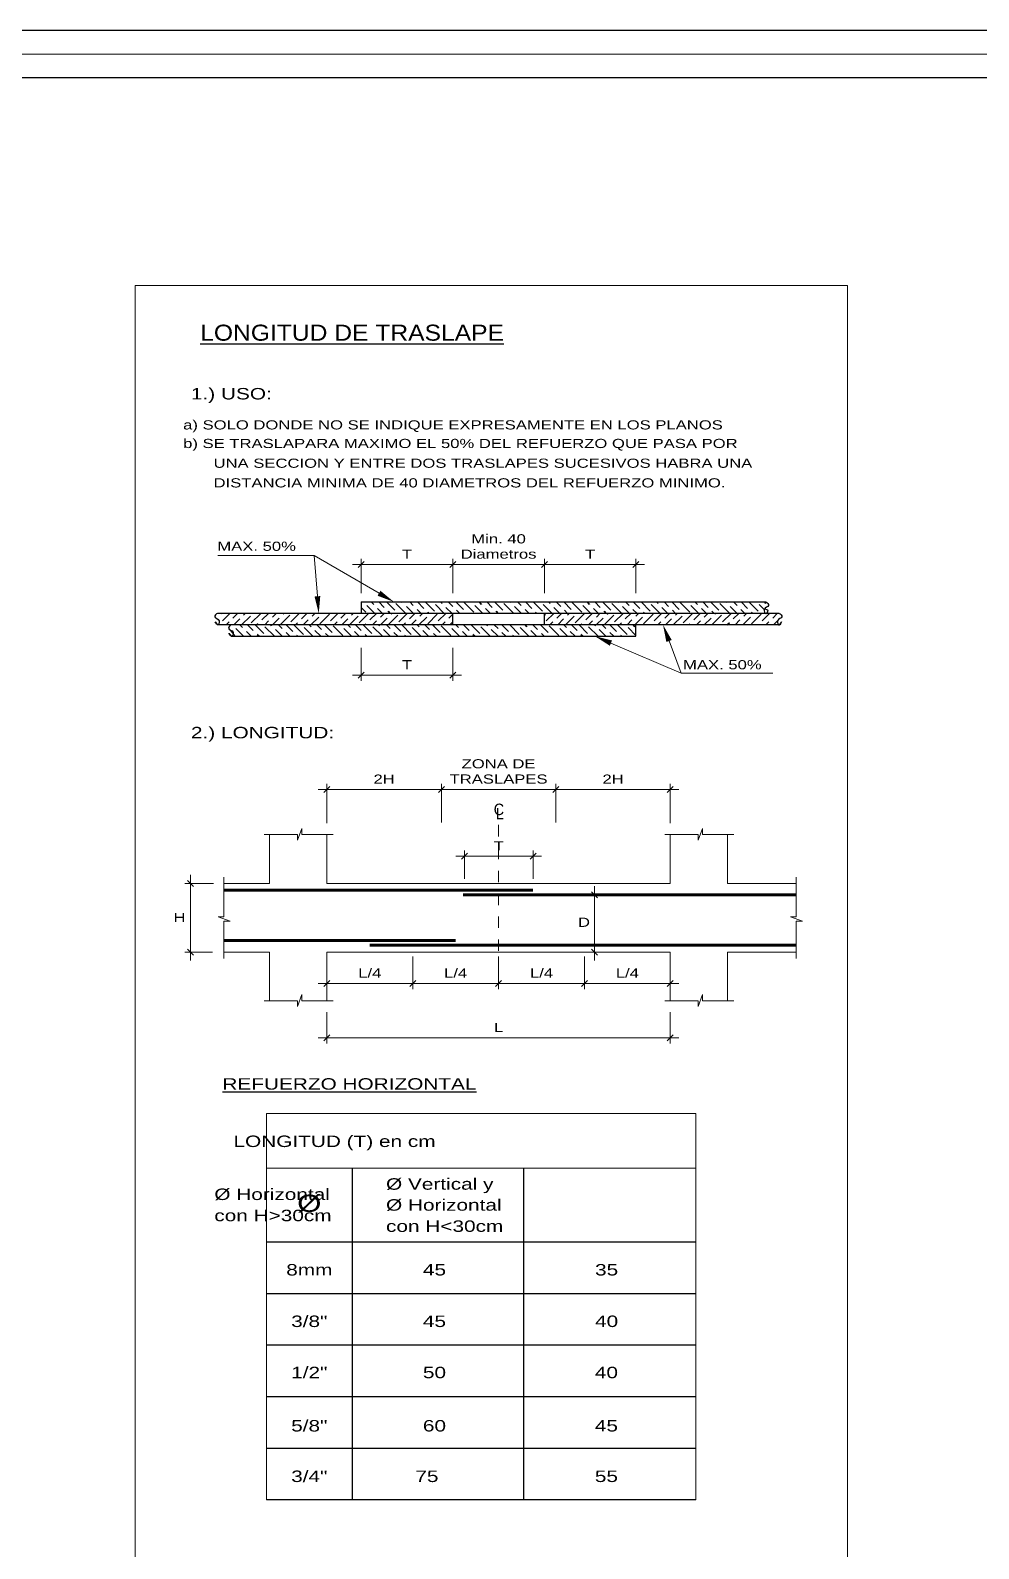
# Model space of a CAD drawing. Header units: millimetres. Extents: x 10559 to 10691, y -16579 to -16550.
# Drawn here: x 10627.45 to 10635.73, y -16563.61 to -16550.35 of the extents above; entities that cross this region are included whole.
import ezdxf
from ezdxf.enums import TextEntityAlignment as Align

# ---------------------------------------------------------------- set-up
doc = ezdxf.new("R2010")
doc.units = ezdxf.units.MM
doc.linetypes.add('BORDER2', pattern=[0.875, 0.25, -0.125, 0.25, -0.125, 0, -0.125])
doc.linetypes.add('CENTERX2', pattern=[101.6, 63.5, -12.7, 12.7, -12.7])
for name, color, linetype, lineweight in [('12T80', 7, 'Continuous', 9), ('3CASCO', 2, 'Continuous', 20), ('5COLUMNAS', 5, 'Continuous', 60), ('COTAS-01', 1, 'Continuous', 9), ('EJES', 5, 'Continuous', 35), ('EJES-01', 8, 'CENTERX2', 13), ('LAMINA', 7, 'Continuous', 25), ('P6', 255, 'Continuous', 20), ('TEXTOS-CHICOS-03', 8, 'Continuous', 30), ('TEXTOS-MEDIANOS-04', 4, 'Continuous', 30)]:
    doc.layers.add(name, color=color, linetype=linetype, lineweight=lineweight)
doc.styles.add('COTA60', font='arial.ttf', dxfattribs={"height": 0.07})
doc.styles.add('R100-50', font='arial.ttf', dxfattribs={"width": 1.3, "height": 0.1})
doc.styles.add('R140-50', font='arial.ttf', dxfattribs={"width": 1.3, "height": 0.14})
doc.styles.add('R80-50', font='arial.ttf', dxfattribs={"width": 1.3, "height": 0.08})

# ---------------------------------------------------------------- blocks, each defined once
blk = doc.blocks.new('TICK1')
at = {"layer": 'COTAS-01'}
blk.add_line((-1, 0), (1, 0), dxfattribs=at)
at = {"layer": 'COTAS-01', "color": 4}
blk.add_line((-0.35, -0.35), (0.35, 0.35), dxfattribs=at)
blk = doc.blocks.new('HTRHTRHTR')
for p, q in [((4244.53, 437.54), (3391.88, 437.54)), ((4235.83, 428.85), (3400.57, 428.85))]:
    blk.add_line(p, q)
at = {"layer": 'P6', "color": 7}
blk.add_line((3396.22, 433.19), (4240.18, 433.19), dxfattribs=at)

msp = doc.modelspace()

# ---------------------------------------------------------------- linework, layer by layer
at = {"color": 2}
for p, q in [((10630.34104, -16555.34337), (10633.87622, -16555.34337)), ((10630.34104, -16555.34337), (10630.34104, -16555.44337)), ((10633.99313, -16555.44337), (10629.08446, -16555.44337)), ((10631.14104, -16555.54337), (10631.14104, -16555.44337)), ((10631.94104, -16555.54337), (10631.94104, -16555.44337)), ((10632.74104, -16555.64337), (10632.74104, -16555.54337))]:
    msp.add_line(p, q, dxfattribs=at)
at = {"color": 2, "linetype": 'Continuous'}
for p, q in [((10633.99313, -16555.54337), (10629.08446, -16555.54337)), ((10629.20592, -16555.64337), (10632.74104, -16555.64337))]:
    msp.add_line(p, q, dxfattribs=at)
at = {"color": 2}
for points, start_tangent, end_tangent in [([(10633.87622, -16555.34337), (10633.89938, -16555.37287), (10633.86098, -16555.40927), (10633.87622, -16555.44337), (10633.89445, -16555.41615), (10633.87622, -16555.40952)], (0.96078155, -0.27730635), (-0.64569016, 0.76359952)), ([(10629.08446, -16555.44337), (10629.0613, -16555.47287), (10629.0997, -16555.50927), (10629.08446, -16555.54337), (10629.06622, -16555.51615), (10629.08446, -16555.53328)], (-0.96078155, -0.27730635), (0.64569016, 0.76359952)), ([(10629.20586, -16555.54337), (10629.18271, -16555.57287), (10629.2211, -16555.60927), (10629.20586, -16555.64337), (10629.18763, -16555.61615), (10629.20586, -16555.63301)], (-0.96078155, -0.27730635), (0.64569016, 0.76359952)), ([(10633.99313, -16555.44337), (10634.01629, -16555.47287), (10633.97789, -16555.50927), (10633.99313, -16555.54337), (10634.01136, -16555.51615), (10633.99313, -16555.54337)], (0.96078155, -0.27730635), (-0.64569016, 0.76359952))]:
    msp.add_spline(points, degree=3, dxfattribs=dict(at, start_tangent=start_tangent, end_tangent=end_tangent))
at = {"layer": '3CASCO', "ltscale": 0.5}
for p, q in [((10629.54104, -16557.8007), (10629.54104, -16557.37454)), ((10630.04104, -16557.8007), (10630.04104, -16557.37454)), ((10633.04104, -16557.8007), (10633.04104, -16557.37454)), ((10633.54104, -16557.8007), (10633.54104, -16557.37454)), ((10629.14104, -16557.8007), (10629.54104, -16557.8007)), ((10630.04104, -16557.8007), (10633.04104, -16557.8007)), ((10633.54104, -16557.8007), (10634.14104, -16557.8007)), ((10629.14104, -16558.4007), (10629.54104, -16558.4007)), ((10629.54104, -16558.82687), (10629.54104, -16558.4007)), ((10630.04104, -16558.4007), (10633.04104, -16558.4007)), ((10630.04104, -16558.82687), (10630.04104, -16558.4007)), ((10633.04104, -16558.82687), (10633.04104, -16558.4007)), ((10633.54104, -16558.82687), (10633.54104, -16558.4007)), ((10633.54104, -16558.4007), (10634.14104, -16558.4007))]:
    msp.add_line(p, q, dxfattribs=at)
at = {"layer": '5COLUMNAS', "color": 4, "ltscale": 0.5}
for p, q in [((10629.14104, -16557.8607), (10631.84104, -16557.8607)), ((10631.23035, -16557.9007), (10634.14104, -16557.9007)), ((10629.14104, -16558.3007), (10631.16604, -16558.3007)), ((10630.41604, -16558.3407), (10634.14104, -16558.3407))]:
    msp.add_line(p, q, dxfattribs=at)
at = {"layer": 'COTAS-01', "color": 1}
for p, q in [((10630.34104, -16555.26603), (10630.34104, -16554.96589)), ((10631.14104, -16555.26603), (10631.14104, -16554.96589)), ((10631.94104, -16555.26603), (10631.94104, -16554.96589)), ((10632.74104, -16555.26603), (10632.74104, -16554.96589)), ((10630.41604, -16555.01589), (10631.06604, -16555.01589)), ((10631.14104, -16555.01589), (10631.94104, -16555.01589)), ((10632.01604, -16555.01589), (10632.66604, -16555.01589)), ((10630.34104, -16555.74337), (10630.34104, -16556.03151)), ((10631.14104, -16555.74337), (10631.14104, -16556.03151)), ((10630.41604, -16555.98151), (10631.06604, -16555.98151)), ((10630.04104, -16557.27454), (10630.04104, -16556.93027)), ((10630.11604, -16556.98027), (10630.96604, -16556.98027)), ((10631.04104, -16557.26889), (10631.04104, -16556.93027)), ((10631.11604, -16556.98027), (10631.96604, -16556.98027)), ((10632.04104, -16557.26889), (10632.04104, -16556.93027)), ((10632.11604, -16556.98027), (10632.96604, -16556.98027)), ((10633.04104, -16557.27454), (10633.04104, -16556.93027)), ((10631.2437, -16557.7607), (10631.2437, -16557.5134)), ((10631.84181, -16557.7607), (10631.84181, -16557.5134)), ((10631.3187, -16557.5634), (10631.76681, -16557.5634)), ((10629.05192, -16557.8007), (10628.79974, -16557.8007)), ((10628.84974, -16558.3257), (10628.84974, -16557.8757)), ((10632.16231, -16557.9007), (10632.42984, -16557.9007)), ((10632.37984, -16558.3257), (10632.37984, -16557.9757)), ((10629.04104, -16558.4007), (10628.79974, -16558.4007)), ((10630.79104, -16558.4407), (10630.79104, -16558.72537)), ((10631.54104, -16558.4407), (10631.54104, -16558.72537)), ((10632.16258, -16558.4007), (10632.42984, -16558.4007)), ((10632.29104, -16558.4407), (10632.29104, -16558.72537)), ((10633.04104, -16558.4407), (10633.04104, -16558.72537)), ((10630.04104, -16558.5007), (10630.04104, -16558.72537)), ((10630.11604, -16558.67537), (10630.71604, -16558.67537)), ((10630.86604, -16558.67537), (10631.46604, -16558.67537)), ((10631.61604, -16558.67537), (10632.21604, -16558.67537)), ((10632.36604, -16558.67537), (10632.96604, -16558.67537)), ((10630.04104, -16558.92687), (10630.04104, -16559.19981)), ((10633.04104, -16558.92687), (10633.04104, -16559.19981)), ((10630.11604, -16559.14981), (10632.96604, -16559.14981))]:
    msp.add_line(p, q, dxfattribs=at)
at = {"layer": 'COTAS-01'}
for p, q in [((10629.49386, -16557.37454), (10629.78372, -16557.37454)), ((10629.78372, -16557.42481), (10629.8214, -16557.32008)), ((10629.78372, -16557.37454), (10629.78372, -16557.42481)), ((10629.8214, -16557.32008), (10629.8214, -16557.37454)), ((10629.8214, -16557.37454), (10630.09619, -16557.37454)), ((10632.99386, -16557.37454), (10633.28372, -16557.37454)), ((10633.28372, -16557.42481), (10633.3214, -16557.32008)), ((10633.28372, -16557.37454), (10633.28372, -16557.42481)), ((10633.3214, -16557.32008), (10633.3214, -16557.37454)), ((10633.3214, -16557.37454), (10633.59619, -16557.37454)), ((10629.14104, -16557.74766), (10629.14104, -16558.09187)), ((10634.14104, -16557.74766), (10634.14104, -16558.09187)), ((10629.14104, -16558.09187), (10629.09077, -16558.09187)), ((10629.09077, -16558.09187), (10629.1955, -16558.12954)), ((10629.1955, -16558.12954), (10629.14104, -16558.12954)), ((10629.14104, -16558.12954), (10629.14104, -16558.45822)), ((10634.14104, -16558.09187), (10634.09077, -16558.09187)), ((10634.09077, -16558.09187), (10634.1955, -16558.12954)), ((10634.1955, -16558.12954), (10634.14104, -16558.12954)), ((10634.14104, -16558.12954), (10634.14104, -16558.45822)), ((10629.49386, -16558.82687), (10629.78372, -16558.82687)), ((10629.78372, -16558.87714), (10629.8214, -16558.77241)), ((10629.78372, -16558.82687), (10629.78372, -16558.87714)), ((10629.8214, -16558.77241), (10629.8214, -16558.82687)), ((10629.8214, -16558.82687), (10630.09619, -16558.82687)), ((10632.99386, -16558.82687), (10633.28372, -16558.82687)), ((10633.28372, -16558.87714), (10633.3214, -16558.77241)), ((10633.28372, -16558.82687), (10633.28372, -16558.87714)), ((10633.3214, -16558.77241), (10633.3214, -16558.82687)), ((10633.3214, -16558.82687), (10633.59619, -16558.82687)), ((10633.26268, -16560.2867), (10629.51268, -16560.2867))]:
    msp.add_line(p, q, dxfattribs=at)
at = {"layer": 'COTAS-01', "color": 2}
for p, q in [((10633.26268, -16559.81074), (10629.51268, -16559.81074)), ((10629.51268, -16559.81074), (10629.51268, -16563.18485)), ((10633.26268, -16563.18485), (10633.26268, -16559.81074))]:
    msp.add_line(p, q, dxfattribs=at)
at = {"layer": 'COTAS-01', "color": 3}
msp.add_lwpolyline([(10628.36736, -16552.57947), (10628.36736, -16570.29686), (10634.58764, -16570.29686), (10634.58764, -16552.57947)], close=True, dxfattribs=at)
at = {"layer": 'COTAS-01'}
for points in [[(10630.49656, -16555.26706), (10629.93057, -16554.93681), (10629.08876, -16554.93681)], [(10629.95852, -16555.29382), (10629.93057, -16554.93681)], [(10632.52246, -16555.70253), (10633.13511, -16555.9655), (10633.93568, -16555.9655)], [(10633.03009, -16555.68391), (10633.13511, -16555.9655)]]:
    msp.add_lwpolyline(points, dxfattribs=at)
for points in [[(10630.50916, -16555.24547), (10630.62612, -16555.34266), (10630.48396, -16555.28866)], [(10629.98344, -16555.29187), (10629.97023, -16555.44337), (10629.9336, -16555.29577)], [(10633.00666, -16555.69264), (10632.97767, -16555.54337), (10633.05351, -16555.67517)], [(10632.5126, -16555.7255), (10632.38462, -16555.64337), (10632.53232, -16555.67956)]]:
    msp.add_solid(points, dxfattribs=at)
at = {"layer": 'EJES', "color": 8}
for p, q in [((10630.38283, -16555.43297), (10630.34104, -16555.39118)), ((10630.46058, -16555.44337), (10630.39125, -16555.37403)), ((10630.45018, -16555.36561), (10630.42793, -16555.34337)), ((10630.52793, -16555.44337), (10630.48386, -16555.39929)), ((10630.54279, -16555.39087), (10630.49528, -16555.34337)), ((10630.6354, -16555.41613), (10630.56263, -16555.34337)), ((10630.72801, -16555.44139), (10630.64382, -16555.3572)), ((10630.70275, -16555.34878), (10630.69734, -16555.34337)), ((10630.79734, -16555.44337), (10630.73642, -16555.38245)), ((10630.79536, -16555.37403), (10630.76469, -16555.34337)), ((10630.86469, -16555.44337), (10630.82903, -16555.40771)), ((10630.88797, -16555.39929), (10630.83204, -16555.34337)), ((10630.98058, -16555.42455), (10630.89939, -16555.34337)), ((10631.06675, -16555.44337), (10630.98899, -16555.36561)), ((10631.04793, -16555.3572), (10631.0341, -16555.34337)), ((10631.1341, -16555.44337), (10631.0816, -16555.39087)), ((10631.14054, -16555.38245), (10631.10145, -16555.34337)), ((10631.23315, -16555.40771), (10631.1688, -16555.34337)), ((10631.32575, -16555.43297), (10631.24156, -16555.34878)), ((10631.4035, -16555.44337), (10631.33417, -16555.37403)), ((10631.39311, -16555.36561), (10631.37086, -16555.34337)), ((10631.47086, -16555.44337), (10631.42678, -16555.39929)), ((10631.48572, -16555.39087), (10631.43821, -16555.34337)), ((10631.57832, -16555.41613), (10631.50556, -16555.34337)), ((10631.67093, -16555.44139), (10631.58674, -16555.3572)), ((10631.64568, -16555.34878), (10631.64026, -16555.34337)), ((10631.74026, -16555.44337), (10631.67935, -16555.38245)), ((10631.73828, -16555.37403), (10631.70762, -16555.34337)), ((10631.80762, -16555.44337), (10631.77196, -16555.40771)), ((10631.83089, -16555.39929), (10631.77497, -16555.34337)), ((10631.9235, -16555.42455), (10631.84232, -16555.34337)), ((10632.00967, -16555.44337), (10631.93192, -16555.36561)), ((10631.99085, -16555.3572), (10631.97702, -16555.34337)), ((10632.07702, -16555.44337), (10632.02453, -16555.39087)), ((10632.08346, -16555.38245), (10632.04438, -16555.34337)), ((10632.17607, -16555.40771), (10632.11173, -16555.34337)), ((10632.26868, -16555.43297), (10632.18449, -16555.34878)), ((10632.34643, -16555.44337), (10632.2771, -16555.37403)), ((10632.33603, -16555.36561), (10632.31378, -16555.34337)), ((10632.41378, -16555.44337), (10632.36971, -16555.39929)), ((10632.42864, -16555.39087), (10632.38114, -16555.34337)), ((10632.52125, -16555.41613), (10632.44849, -16555.34337)), ((10632.61386, -16555.44139), (10632.52967, -16555.3572)), ((10632.5886, -16555.34878), (10632.58319, -16555.34337)), ((10632.68319, -16555.44337), (10632.62228, -16555.38245)), ((10632.68121, -16555.37403), (10632.65054, -16555.34337)), ((10632.75054, -16555.44337), (10632.71489, -16555.40771)), ((10632.77382, -16555.39929), (10632.7179, -16555.34337)), ((10632.86643, -16555.42455), (10632.78525, -16555.34337)), ((10632.9526, -16555.44337), (10632.87485, -16555.36561)), ((10632.93378, -16555.3572), (10632.91995, -16555.34337)), ((10633.01995, -16555.44337), (10632.96746, -16555.39087)), ((10633.02639, -16555.38245), (10632.9873, -16555.34337)), ((10633.119, -16555.40771), (10633.05465, -16555.34337)), ((10633.21161, -16555.43297), (10633.12742, -16555.34878)), ((10633.28936, -16555.44337), (10633.22003, -16555.37403)), ((10633.27896, -16555.36561), (10633.25671, -16555.34337)), ((10633.35671, -16555.44337), (10633.31264, -16555.39929)), ((10633.37157, -16555.39087), (10633.32406, -16555.34337)), ((10633.46418, -16555.41613), (10633.39141, -16555.34337)), ((10633.55679, -16555.44139), (10633.4726, -16555.3572)), ((10633.53153, -16555.34878), (10633.52612, -16555.34337)), ((10633.62612, -16555.44337), (10633.56521, -16555.38245)), ((10633.62414, -16555.37403), (10633.59347, -16555.34337)), ((10633.69347, -16555.44337), (10633.65781, -16555.40771)), ((10633.71675, -16555.39929), (10633.66082, -16555.34337)), ((10633.80936, -16555.42455), (10633.72817, -16555.34337)), ((10633.86108, -16555.40892), (10633.81778, -16555.36561)), ((10633.87671, -16555.3572), (10633.86288, -16555.34337)), ((10629.11981, -16555.44998), (10629.11998, -16555.4498)), ((10629.1284, -16555.50874), (10629.19377, -16555.44337)), ((10629.16112, -16555.54337), (10629.18733, -16555.51716)), ((10629.22101, -16555.48348), (10629.26112, -16555.44337)), ((10629.22847, -16555.54337), (10629.27994, -16555.4919)), ((10629.3052, -16555.56767), (10629.28089, -16555.54337)), ((10629.29583, -16555.54337), (10629.37255, -16555.46664)), ((10629.31362, -16555.45822), (10629.32847, -16555.44337)), ((10629.39781, -16555.59293), (10629.34824, -16555.54337)), ((10629.38097, -16555.52558), (10629.46318, -16555.44337)), ((10629.49041, -16555.61818), (10629.4156, -16555.54337)), ((10629.43053, -16555.54337), (10629.4399, -16555.53399)), ((10629.47358, -16555.50032), (10629.53053, -16555.44337)), ((10629.49788, -16555.54337), (10629.53251, -16555.50874)), ((10629.55777, -16555.55083), (10629.5503, -16555.54337)), ((10629.56523, -16555.54337), (10629.62512, -16555.48348)), ((10629.56619, -16555.47506), (10629.59788, -16555.44337)), ((10629.65038, -16555.57609), (10629.61765, -16555.54337)), ((10629.63354, -16555.54241), (10629.71773, -16555.45822)), ((10629.65879, -16555.4498), (10629.66523, -16555.44337)), ((10629.74298, -16555.60135), (10629.685, -16555.54337)), ((10629.72615, -16555.51716), (10629.79994, -16555.44337)), ((10629.83559, -16555.6266), (10629.75235, -16555.54337)), ((10629.76729, -16555.54337), (10629.78508, -16555.52558)), ((10629.81875, -16555.4919), (10629.86729, -16555.44337)), ((10629.83464, -16555.54337), (10629.87769, -16555.50032)), ((10629.90294, -16555.55925), (10629.88706, -16555.54337)), ((10629.90199, -16555.54337), (10629.9703, -16555.47506)), ((10629.91136, -16555.46664), (10629.93464, -16555.44337)), ((10629.99555, -16555.58451), (10629.95441, -16555.54337)), ((10629.97872, -16555.53399), (10630.06291, -16555.4498)), ((10630.08816, -16555.60977), (10630.02176, -16555.54337)), ((10630.0367, -16555.54337), (10630.03765, -16555.54241)), ((10630.07132, -16555.50874), (10630.1367, -16555.44337)), ((10630.10405, -16555.54337), (10630.13026, -16555.51716)), ((10630.16393, -16555.48348), (10630.20405, -16555.44337)), ((10630.1714, -16555.54337), (10630.22287, -16555.4919)), ((10630.24812, -16555.56767), (10630.22382, -16555.54337)), ((10630.23875, -16555.54337), (10630.31548, -16555.46664)), ((10630.25654, -16555.45822), (10630.2714, -16555.44337)), ((10630.34073, -16555.59293), (10630.29117, -16555.54337)), ((10630.32389, -16555.52558), (10630.4061, -16555.44337)), ((10630.43334, -16555.61818), (10630.35852, -16555.54337)), ((10630.37346, -16555.54337), (10630.38283, -16555.53399)), ((10630.4165, -16555.50032), (10630.47346, -16555.44337)), ((10630.44081, -16555.54337), (10630.47544, -16555.50874)), ((10630.50069, -16555.55083), (10630.49323, -16555.54337)), ((10630.50816, -16555.54337), (10630.56805, -16555.48348)), ((10630.50911, -16555.47506), (10630.54081, -16555.44337)), ((10630.5933, -16555.57609), (10630.56058, -16555.54337)), ((10630.59528, -16555.44337), (10630.57646, -16555.42455)), ((10630.57646, -16555.54241), (10630.66065, -16555.45822)), ((10630.60172, -16555.4498), (10630.60816, -16555.44337)), ((10630.68591, -16555.60135), (10630.62793, -16555.54337)), ((10630.66907, -16555.51716), (10630.74286, -16555.44337)), ((10630.77852, -16555.6266), (10630.69528, -16555.54337)), ((10630.71022, -16555.54337), (10630.72801, -16555.52558)), ((10630.76168, -16555.4919), (10630.81022, -16555.44337)), ((10630.77757, -16555.54337), (10630.82061, -16555.50032)), ((10630.84587, -16555.55925), (10630.82999, -16555.54337)), ((10630.84492, -16555.54337), (10630.91322, -16555.47506)), ((10630.85429, -16555.46664), (10630.87757, -16555.44337)), ((10630.93848, -16555.58451), (10630.89734, -16555.54337)), ((10630.93204, -16555.44337), (10630.92164, -16555.43297)), ((10630.92164, -16555.53399), (10631.00583, -16555.4498)), ((10631.03109, -16555.60977), (10630.96469, -16555.54337)), ((10630.97962, -16555.54337), (10630.98058, -16555.54241)), ((10631.01425, -16555.50874), (10631.07962, -16555.44337)), ((10631.04698, -16555.54337), (10631.07318, -16555.51716)), ((10631.10686, -16555.48348), (10631.14104, -16555.4493)), ((10631.11433, -16555.54337), (10631.14104, -16555.51665)), ((10631.19105, -16555.56767), (10631.16675, -16555.54337)), ((10631.20145, -16555.44337), (10631.17421, -16555.41613)), ((10631.28366, -16555.59293), (10631.2341, -16555.54337)), ((10631.2688, -16555.44337), (10631.26682, -16555.44139)), ((10631.37627, -16555.61818), (10631.30145, -16555.54337)), ((10631.44362, -16555.55083), (10631.43615, -16555.54337)), ((10631.53623, -16555.57609), (10631.5035, -16555.54337)), ((10631.53821, -16555.44337), (10631.51939, -16555.42455)), ((10631.62884, -16555.60135), (10631.57086, -16555.54337)), ((10631.72145, -16555.6266), (10631.63821, -16555.54337)), ((10631.7888, -16555.55925), (10631.77291, -16555.54337)), ((10631.88141, -16555.58451), (10631.84026, -16555.54337)), ((10631.87497, -16555.44337), (10631.86457, -16555.43297)), ((10631.97402, -16555.60977), (10631.90762, -16555.54337)), ((10631.94104, -16555.45752), (10631.94876, -16555.4498)), ((10631.95718, -16555.50874), (10632.02255, -16555.44337)), ((10631.9899, -16555.54337), (10632.01611, -16555.51716)), ((10632.04979, -16555.48348), (10632.0899, -16555.44337)), ((10632.05725, -16555.54337), (10632.10872, -16555.4919)), ((10632.13398, -16555.56767), (10632.10967, -16555.54337)), ((10632.14438, -16555.44337), (10632.11714, -16555.41613)), ((10632.12461, -16555.54337), (10632.20133, -16555.46664)), ((10632.1424, -16555.45822), (10632.15725, -16555.44337)), ((10632.22659, -16555.59293), (10632.17702, -16555.54337)), ((10632.21173, -16555.44337), (10632.20975, -16555.44139)), ((10632.20975, -16555.52558), (10632.29196, -16555.44337)), ((10632.3192, -16555.61818), (10632.24438, -16555.54337)), ((10632.25931, -16555.54337), (10632.26868, -16555.53399)), ((10632.30236, -16555.50032), (10632.35931, -16555.44337)), ((10632.32666, -16555.54337), (10632.36129, -16555.50874)), ((10632.38655, -16555.55083), (10632.37908, -16555.54337)), ((10632.39401, -16555.54337), (10632.4539, -16555.48348)), ((10632.39497, -16555.47506), (10632.42666, -16555.44337)), ((10632.47916, -16555.57609), (10632.44643, -16555.54337)), ((10632.48114, -16555.44337), (10632.46232, -16555.42455)), ((10632.46232, -16555.54241), (10632.54651, -16555.45822)), ((10632.48757, -16555.4498), (10632.49401, -16555.44337)), ((10632.57176, -16555.60135), (10632.51378, -16555.54337)), ((10632.55493, -16555.51716), (10632.62872, -16555.44337)), ((10632.66437, -16555.6266), (10632.58114, -16555.54337)), ((10632.59607, -16555.54337), (10632.61386, -16555.52558)), ((10632.64754, -16555.4919), (10632.69607, -16555.44337)), ((10632.66342, -16555.54337), (10632.70647, -16555.50032)), ((10632.73173, -16555.55925), (10632.71584, -16555.54337)), ((10632.73077, -16555.54337), (10632.79908, -16555.47506)), ((10632.74014, -16555.46664), (10632.76342, -16555.44337)), ((10632.8179, -16555.44337), (10632.8075, -16555.43297)), ((10632.8075, -16555.53399), (10632.89169, -16555.4498)), ((10632.86548, -16555.54337), (10632.86643, -16555.54241)), ((10632.90011, -16555.50874), (10632.96548, -16555.44337)), ((10632.93283, -16555.54337), (10632.95904, -16555.51716)), ((10632.99271, -16555.48348), (10633.03283, -16555.44337)), ((10633.00018, -16555.54337), (10633.05165, -16555.4919)), ((10633.0873, -16555.44337), (10633.06007, -16555.41613)), ((10633.06753, -16555.54337), (10633.14426, -16555.46664)), ((10633.08532, -16555.45822), (10633.10018, -16555.44337)), ((10633.15465, -16555.44337), (10633.15268, -16555.44139)), ((10633.15268, -16555.52558), (10633.23489, -16555.44337)), ((10633.20224, -16555.54337), (10633.21161, -16555.53399)), ((10633.24528, -16555.50032), (10633.30224, -16555.44337)), ((10633.26959, -16555.54337), (10633.30422, -16555.50874)), ((10633.33694, -16555.54337), (10633.39683, -16555.48348)), ((10633.33789, -16555.47506), (10633.36959, -16555.44337)), ((10633.42406, -16555.44337), (10633.40524, -16555.42455)), ((10633.40524, -16555.54241), (10633.48943, -16555.45822)), ((10633.4305, -16555.4498), (10633.43694, -16555.44337)), ((10633.49785, -16555.51716), (10633.57164, -16555.44337)), ((10633.539, -16555.54337), (10633.55679, -16555.52558)), ((10633.59046, -16555.4919), (10633.639, -16555.44337)), ((10633.60635, -16555.54337), (10633.6494, -16555.50032)), ((10633.6737, -16555.54337), (10633.742, -16555.47506)), ((10633.68307, -16555.46664), (10633.70635, -16555.44337)), ((10633.76082, -16555.44337), (10633.75042, -16555.43297)), ((10633.75042, -16555.53399), (10633.83461, -16555.4498)), ((10633.8084, -16555.54337), (10633.80936, -16555.54241)), ((10633.84303, -16555.50874), (10633.9084, -16555.44337)), ((10633.87576, -16555.54337), (10633.90197, -16555.51716)), ((10633.93564, -16555.48348), (10633.97576, -16555.44337)), ((10633.94311, -16555.54337), (10633.97821, -16555.50826)), ((10629.23784, -16555.63502), (10629.20105, -16555.59823)), ((10629.31354, -16555.64337), (10629.24626, -16555.57609)), ((10629.38089, -16555.64337), (10629.33887, -16555.60135)), ((10629.44824, -16555.64337), (10629.43148, -16555.6266)), ((10629.58295, -16555.64337), (10629.49883, -16555.55925)), ((10629.6503, -16555.64337), (10629.59144, -16555.58451)), ((10629.71765, -16555.64337), (10629.68405, -16555.60977)), ((10629.785, -16555.64337), (10629.77666, -16555.63502)), ((10629.91971, -16555.64337), (10629.84401, -16555.56767)), ((10629.98706, -16555.64337), (10629.93662, -16555.59293)), ((10630.05441, -16555.64337), (10630.02923, -16555.61818)), ((10630.18077, -16555.63502), (10630.09658, -16555.55083)), ((10630.25647, -16555.64337), (10630.18919, -16555.57609)), ((10630.32382, -16555.64337), (10630.2818, -16555.60135)), ((10630.39117, -16555.64337), (10630.37441, -16555.6266)), ((10630.52587, -16555.64337), (10630.44176, -16555.55925)), ((10630.59323, -16555.64337), (10630.53437, -16555.58451)), ((10630.66058, -16555.64337), (10630.62698, -16555.60977)), ((10630.72793, -16555.64337), (10630.71959, -16555.63502)), ((10630.86263, -16555.64337), (10630.78694, -16555.56767)), ((10630.92999, -16555.64337), (10630.87955, -16555.59293)), ((10630.99734, -16555.64337), (10630.97216, -16555.61818)), ((10631.1237, -16555.63502), (10631.03951, -16555.55083)), ((10631.19939, -16555.64337), (10631.13212, -16555.57609)), ((10631.26675, -16555.64337), (10631.22473, -16555.60135)), ((10631.3341, -16555.64337), (10631.31734, -16555.6266)), ((10631.4688, -16555.64337), (10631.38469, -16555.55925)), ((10631.53615, -16555.64337), (10631.4773, -16555.58451)), ((10631.6035, -16555.64337), (10631.5699, -16555.60977)), ((10631.67086, -16555.64337), (10631.66251, -16555.63502)), ((10631.80556, -16555.64337), (10631.72987, -16555.56767)), ((10631.87291, -16555.64337), (10631.82247, -16555.59293)), ((10631.94026, -16555.64337), (10631.91508, -16555.61818)), ((10632.06663, -16555.63502), (10631.98244, -16555.55083)), ((10632.14232, -16555.64337), (10632.07504, -16555.57609)), ((10632.20967, -16555.64337), (10632.16765, -16555.60135)), ((10632.27702, -16555.64337), (10632.26026, -16555.6266)), ((10632.41173, -16555.64337), (10632.32761, -16555.55925)), ((10632.47908, -16555.64337), (10632.42022, -16555.58451)), ((10632.54643, -16555.64337), (10632.51283, -16555.60977)), ((10632.61378, -16555.64337), (10632.60544, -16555.63502)), ((10632.74104, -16555.63592), (10632.67279, -16555.56767))]:
    msp.add_line(p, q, dxfattribs=at)
at = {"layer": 'EJES-01', "color": 8, "linetype": 'BORDER2', "ltscale": 0.35}
msp.add_line((10631.54104, -16557.29003), (10631.54104, -16558.66734), dxfattribs=at)
at = {"layer": 'LAMINA', "color": 1}
for p, q in [((10630.26268, -16560.2867), (10630.26268, -16563.18485)), ((10631.76268, -16563.18485), (10631.76268, -16560.2867)), ((10633.26268, -16560.93485), (10629.51268, -16560.93485)), ((10633.26268, -16561.38485), (10629.51268, -16561.38485)), ((10633.26268, -16561.83485), (10629.51268, -16561.83485)), ((10633.26268, -16562.28485), (10629.51268, -16562.28485)), ((10633.26268, -16562.73485), (10629.51268, -16562.73485)), ((10633.26268, -16563.18485), (10629.51268, -16563.18485))]:
    msp.add_line(p, q, dxfattribs=at)

# ---------------------------------------------------------------- block references
at = {"color": 251, "lineweight": 60, "xscale": 0.04776345228451045, "yscale": 0.04776345228451045, "zscale": 0.04776345228451045}
msp.add_blockref('HTRHTRHTR', (10442.04067, -16571.25012), dxfattribs=at)
at = {"layer": 'COTAS-01', "color": 1, "xscale": 0.075, "yscale": 0.075, "zscale": 0.075}
for p, rotation in [((10630.34104, -16555.01589), 180), ((10631.94104, -16555.01589), 180), ((10630.34104, -16555.98151), 180), ((10630.04104, -16556.98027), 180), ((10631.04104, -16556.98027), 180), ((10632.04104, -16556.98027), 180), ((10631.2437, -16557.5634), 180), ((10628.84974, -16557.8007), 90), ((10632.37984, -16557.9007), 90), ((10628.84974, -16558.4007), 270), ((10632.37984, -16558.4007), 270), ((10630.04104, -16558.67537), 180), ((10630.79104, -16558.67537), 180), ((10631.54104, -16558.67537), 180), ((10632.29104, -16558.67537), 180), ((10630.04104, -16559.14981), 180)]:
    msp.add_blockref('TICK1', p, dxfattribs=dict(at, rotation=rotation))
for p in [(10631.14104, -16555.01589), (10632.74104, -16555.01589), (10631.14104, -16555.98151), (10631.04104, -16556.98027), (10632.04104, -16556.98027), (10633.04104, -16556.98027), (10631.84181, -16557.5634), (10630.79104, -16558.67537), (10631.54104, -16558.67537), (10632.29104, -16558.67537), (10633.04104, -16558.67537), (10633.04104, -16559.14981)]:
    msp.add_blockref('TICK1', p, dxfattribs=at)

# ---------------------------------------------------------------- texts
at = {"layer": '12T80', "color": 3, "ltscale": 0.5, "style": 'COTA60', "width": 0.9}
for s, p in [('C', (10631.49858, -16557.20442)), ('L', (10631.51726, -16557.24175))]:
    msp.add_text(s, height=0.1, dxfattribs=at).set_placement(p)
at = {"layer": 'COTAS-01', "color": 3, "style": 'R80-50', "width": 1.3}
msp.add_text('D', height=0.08, dxfattribs=at).set_placement((10632.23443, -16558.18044))
at = {"layer": 'COTAS-01', "color": 3, "char_height": 0.08, "attachment_point": 5, "style": 'R80-50'}
for s, insert in [('\\A1;Min. 40\\PDiametros', (10631.54104, -16554.85922)), ('\\A1;T', (10630.74104, -16554.92589)), ('\\A1;T', (10632.34104, -16554.92589)), ('\\A1;T', (10630.74104, -16555.89151)), ('\\A1;ZONA DE\\PTRASLAPES', (10631.54104, -16556.8236)), ('\\A1;2H', (10630.54104, -16556.89027)), ('\\A1;2H', (10632.54104, -16556.89027)), ('\\A1;T', (10631.54276, -16557.4734)), ('\\A1;L/4', (10630.41604, -16558.58442)), ('\\A1;L/4', (10631.16604, -16558.58442)), ('\\A1;L/4', (10631.91604, -16558.58442)), ('\\A1;L/4', (10632.66604, -16558.58442)), ('\\A1;L', (10631.54104, -16559.05981))]:
    msp.add_mtext(s, dxfattribs=dict(at, insert=insert))
at = {"layer": 'TEXTOS-CHICOS-03', "ltscale": 0.5, "style": 'R80-50', "width": 1.3}
for s, height, p in [('a) SOLO DONDE NO SE INDIQUE EXPRESAMENTE EN LOS PLANOS', 0.08, (10628.78563, -16553.8368)), ('b) SE TRASLAPARA MAXIMO EL 50% DEL REFUERZO QUE PASA POR', 0.08, (10628.78563, -16553.99911)), ('UNA SECCION Y ENTRE DOS TRASLAPES SUCESIVOS HABRA UNA', 0.08, (10629.05124, -16554.17154)), ('DISTANCIA MINIMA DE 40 DIAMETROS DEL REFUERZO MINIMO.', 0.08, (10629.05124, -16554.34309)), ('MAX. 50%', 0.08, (10629.08431, -16554.89675)), ('MAX. 50%', 0.08, (10633.15263, -16555.93146)), ('H', 0.08, (10628.70109, -16558.13895)), ('45', 0.1, (10630.87991, -16561.22495)), ('35', 0.1, (10632.38364, -16561.22495)), ('45', 0.1, (10630.87991, -16561.67495)), ('40', 0.1, (10632.38364, -16561.67495)), ('50', 0.1, (10630.87991, -16562.12211)), ('40', 0.1, (10632.38204, -16562.12211)), ('60', 0.1, (10630.87991, -16562.58731)), ('45', 0.1, (10632.38204, -16562.58731)), ('75', 0.1, (10630.81381, -16563.02855)), ('55', 0.1, (10632.38204, -16563.02855))]:
    msp.add_text(s, height=height, dxfattribs=at).set_placement(p)
at = {"layer": 'TEXTOS-CHICOS-03', "color": 4, "ltscale": 0.5, "style": 'R80-50', "width": 1.3}
msp.add_text('%%C', height=0.15, dxfattribs=at).set_placement((10629.88768, -16560.66924), align=Align.CENTER)
at = {"layer": 'TEXTOS-CHICOS-03', "ltscale": 0.5, "style": 'R80-50', "width": 1.3}
for s, p in [('8mm', (10629.88768, -16561.22495)), ('3/8"', (10629.88768, -16561.67495)), ('1/2"', (10629.88768, -16562.12211)), ('5/8"', (10629.88768, -16562.58731)), ('3/4"', (10629.88768, -16563.02855))]:
    msp.add_text(s, height=0.1, dxfattribs=at).set_placement(p, align=Align.CENTER)
at = {"layer": 'TEXTOS-MEDIANOS-04', "color": 5, "ltscale": 0.5}
for s, height, style, width, p in [('%%ULONGITUD DE TRASLAPE', 0.14, 'R140-50', 1.1, (10630.26131, -16553.06169)), ('LONGITUD (T) en cm', 0.1, 'R100-50', 1.3, (10630.10794, -16560.10304))]:
    msp.add_text(s, height=height, dxfattribs=dict(at, style=style, width=width)).set_placement(p, align=Align.CENTER)
at = {"layer": 'TEXTOS-MEDIANOS-04', "ltscale": 0.5, "style": 'R100-50', "width": 1.3}
for s, p in [('1.) USO:', (10628.85359, -16553.57477)), ('2.) LONGITUD:', (10628.85359, -16556.53406)), ('%%UREFUERZO HORIZONTAL', (10629.12838, -16559.60213)), ('%%C Vertical y', (10630.55781, -16560.47596)), ('%%C Horizontal', (10629.05781, -16560.56587)), ('%%C Horizontal', (10630.55781, -16560.65902)), ('con H>30cm', (10629.05781, -16560.7509)), ('con H<30cm', (10630.55781, -16560.84405))]:
    msp.add_text(s, height=0.1, dxfattribs=at).set_placement(p)

doc.saveas('drawing.dxf')
